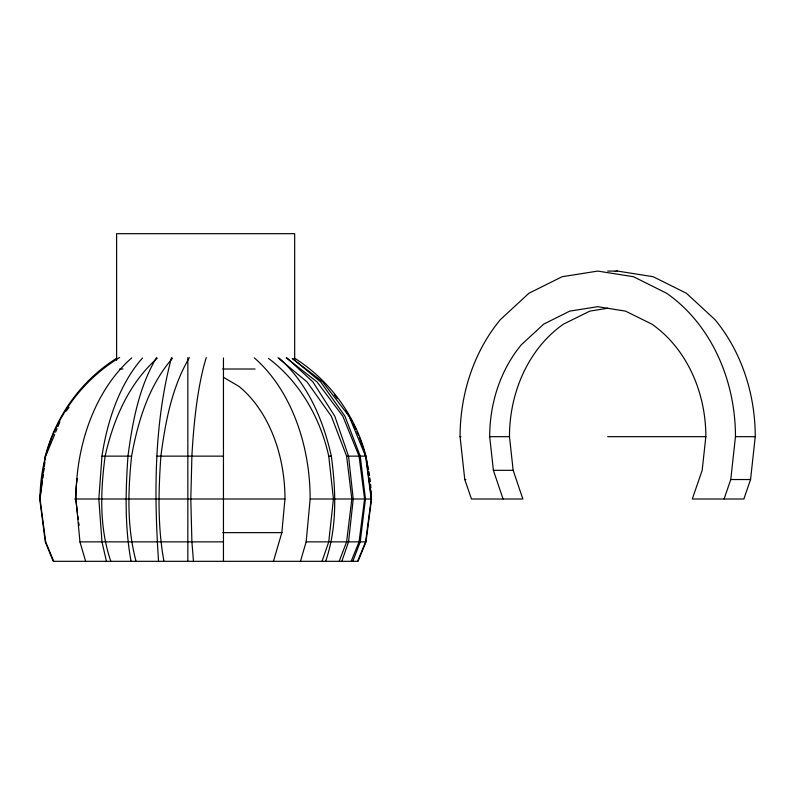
<?xml version="1.0" encoding="UTF-8"?>
<svg xmlns="http://www.w3.org/2000/svg" width="795" height="795" viewBox="0 0 795 795"><rect width="100%" height="100%" fill="white"/><g stroke="black" fill="none" stroke-linecap="round" stroke-linejoin="round"><path stroke-width="1.19" d="M171.501 357.641C153.982 423.815 154.001 493.447 158.543 561.32M142.553 358.028A165.599 92.001 90 0 0 101.969 456.141L98.838 499.002L101.969 541.862L106.451 561.32M172.585 358.157C148.705 385.565 138.002 421.032 131.582 456.141C127.975 491.111 126.842 527.085 136.064 561.32M223.455 377.307L239.007 386.42A129.992 91.912 -90 0 1 284.968 499.002L281.837 532.64L273.44 561.32M300.46 561.32L306.164 541.862L310.149 499.002A165.599 117.094 90 0 0 254.301 357.859M724.066 499.002L730.774 479.534L735.464 436.674A165.599 137.694 -90 0 0 666.617 293.256L633.496 276.72L597.77 271.075L562.154 276.72L528.923 293.256L500.413 319.58A165.599 137.694 90 0 0 460.076 436.674L464.767 479.534L471.475 499.002L522.862 499.002L513.163 470.322L509.476 436.674A129.992 108.08 90 0 1 563.516 324.102L589.86 311.113L607.668 308.251M503.076 499.002L493.377 470.322L489.69 436.674A129.992 108.08 90 0 1 521.351 344.762L543.73 324.102L569.767 311.113L597.77 306.691L625.476 311.113L651.811 324.102A129.992 108.08 -90 0 1 705.851 436.674L702.174 470.322L692.296 499.002L743.852 499.002L750.559 479.534L755.25 436.674A165.599 137.694 90 0 0 714.924 319.58L686.403 293.256L653.172 276.72L617.556 271.075L607.668 271.075M294.468 358.108A165.599 162.418 90 0 1 365.998 456.141L371.533 499.002L365.998 541.862L358.098 561.32L53.195 561.32L45.285 541.862L39.75 499.002L45.285 456.141A165.599 162.418 -90 0 1 116.825 358.108M42.463 480.627L40.038 499.002L45.683 541.862L53.742 561.32M42.781 478.183L43.268 474.506M43.586 472.061L44.073 468.384M44.391 465.93L44.878 462.263M45.365 458.586L45.285 456.141M371.225 496.547A165.599 165.599 0 0 1 371.245 499.002L365.601 541.862L357.541 561.32M325.642 561.32C337.269 527.572 335.997 491.062 331.346 456.141C323.108 419.492 307.725 383.548 279.154 358.157M322.045 561.32L328.752 541.862L333.443 499.002L328.752 456.141A165.599 137.694 90 0 0 268.432 358.346M341.83 561.32L348.538 541.862L353.228 499.002L348.538 456.141L334.784 416.192L312.902 381.898L286.776 357.79M339.167 561.32L346.61 541.862L351.827 499.002L346.61 456.141L331.326 416.192L307.009 381.898L277.992 357.79M352.791 561.32L360.244 541.862L365.452 499.002L360.244 456.141L344.96 416.192L320.643 381.898L292.5 358.525M351.151 561.32L359.052 541.862L364.587 499.002L359.052 456.141L342.824 416.192L317.016 381.898L286.2 357.79M46.16 454.998L54.666 434.458M55.61 432.172L57.031 428.753M57.975 426.468L59.864 421.906M156.476 357.641C138.807 387.553 132.447 422.145 127.975 456.141C125.521 491.151 124.666 526.658 131.066 561.32M189.379 357.641C171.71 387.553 165.35 422.145 160.878 456.141C158.424 491.151 157.569 526.658 163.969 561.32M65.985 411.293L68.996 407.378M157.311 358.157C128.75 383.548 113.357 419.492 105.129 456.141C100.468 491.062 99.196 527.572 110.823 561.32M614.615 271.542L617.556 271.075M119.648 369.009L122.977 369.009M222.62 369.009L255.076 369.009M460.076 436.674L460.911 436.674M489.69 436.674L509.476 436.674M607.668 436.674L705.92 436.674M735.464 436.674L755.25 436.674M101.969 456.141L131.582 456.141M156.973 456.141L223.455 456.141M328.752 456.141L331.346 456.141M346.61 456.141L365.998 456.141M493.377 470.322L513.163 470.322M464.767 479.534L465.91 479.534M730.774 479.534L750.559 479.534M39.75 499.002L40.038 499.002A165.599 165.599 0 0 1 119.677 357.462M74.68 499.002L75.654 499.002L77.552 513.421M85.641 561.32L79.947 541.862L75.952 499.002L284.958 499.002M310.149 499.002L371.533 499.002M222.858 532.64L282.056 532.64M79.947 541.862L223.455 541.862M306.164 541.862L365.998 541.862M292.282 358.525L322.74 381.898L349.055 416.192L365.601 456.141L371.245 499.002M77.87 515.816L78.347 519.423M78.814 523.031L79.132 525.435M193.473 561.32L191.903 541.862L190.8 499.002L191.903 456.141A165.599 32.307 -90 0 1 206.303 357.581M294.677 360.314L294.677 233.68L116.607 233.68L116.607 360.314M223.455 357.979L223.455 561.32M187.839 357.641L187.839 561.32M334.327 394.767A165.599 165.599 0 0 1 337.398 398.683M345.885 410.926A165.599 165.599 0 0 1 349.055 416.192M350.267 418.329A165.599 165.599 0 0 1 352.036 421.579M353.169 423.775A165.599 165.599 0 0 1 355.892 429.35M356.915 431.615A165.599 165.599 0 0 1 358.396 435.054M359.34 437.359A165.599 165.599 0 0 1 365.601 456.141M366.515 459.709A165.599 165.599 0 0 1 367.35 463.316M367.866 465.731A165.599 165.599 0 0 1 368.572 469.388M368.999 471.842A165.599 165.599 0 0 1 369.576 475.529M369.904 478.004A165.599 165.599 0 0 1 370.341 481.71M370.579 484.185A165.599 165.599 0 0 1 370.877 487.901M371.017 490.376A165.599 165.599 0 0 1 371.176 494.083M75.952 499.002A165.599 117.094 -90 0 1 131.801 357.859M75.654 499.002A129.992 129.992 0 0 1 77.294 478.401"/></g></svg>
